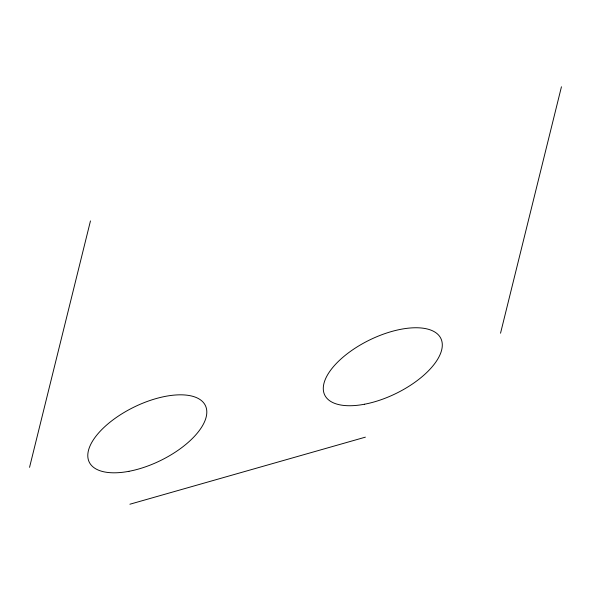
<?xml version="1.0" encoding="UTF-8"?>
<svg xmlns="http://www.w3.org/2000/svg" width="591" height="591" viewBox="0 0 591 591"><rect width="100%" height="100%" fill="white"/><g stroke="black" fill="none" stroke-linecap="round" stroke-linejoin="round"><path stroke-width="0.89" d="M29.55 467.348L90.467 220.916M500.533 333.213L561.45 86.774M129.894 504.226L365.386 437.155M128.949 471.315A64.596 29.831 -26 0 0 205.498 405.803A64.596 29.831 -26 0 0 107.436 424.331A64.596 29.831 -26 0 0 128.949 471.315M364.44 404.244A64.596 29.831 -26 0 0 440.989 338.732A64.596 29.831 -26 0 0 342.928 357.26A64.596 29.831 -26 0 0 364.44 404.244"/></g></svg>
